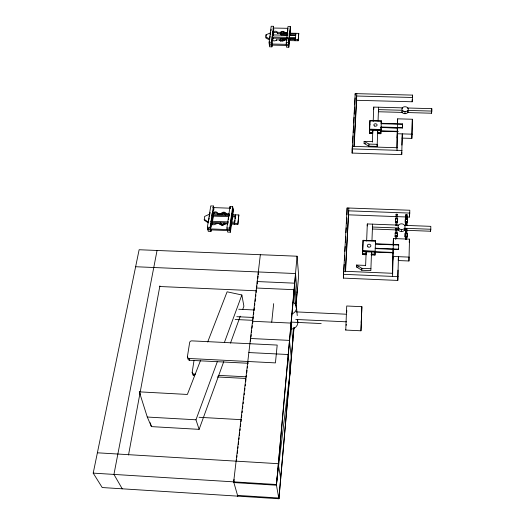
<?xml version="1.0" encoding="UTF-8"?>
<svg xmlns="http://www.w3.org/2000/svg" width="525" height="525" viewBox="0 0 525 525"><rect width="100%" height="100%" fill="white"/><g stroke="black" fill="none" stroke-linecap="round" stroke-linejoin="round"><path stroke-width="0.79" d="M345.535 271.845L348.692 210.84L409.769 213.078L409.795 210.243L347.117 207.959L343.376 278.106L397.792 280.435L398.462 256.679L398.212 259.77M401.887 145.084L402.308 133.888L401.723 154.639L352.111 153.077L355.202 93.621L412.558 95.104L412.538 97.479L412.184 101.778L356.613 100.301L354.113 146.521M352.249 150.524L352.275 146.35L397.077 147.728M355.189 95.045L355.202 93.621M402.006 138.101L411.849 138.397L412.348 119.241L397.668 118.827L397.392 123.073M412.184 101.778L412.204 99.409M411.849 138.397L412.348 119.241M356.613 100.301L356.659 96.016L412.538 97.479M398.147 260.538L408.942 260.984L408.975 257.729M348.692 214.837L409.395 217.088L409.572 212.651M408.942 260.984L409.507 239.164L393.428 238.534L393.1 244.893M405.562 239.17L405.667 236.178L405.628 239.118M405.641 233.323L405.759 228.893L406.816 228.933L406.698 234.084M405.746 225.356L405.851 221.688L405.805 225.284M405.825 218.912L405.943 214.554L406.993 214.594L406.868 219.66M405.759 228.893L405.635 234.045M405.943 214.554L405.818 219.621M406.632 239.216L406.731 236.224L406.698 239.164M406.704 233.363L406.816 228.933M406.803 225.396L406.908 221.727L406.862 225.323M406.882 218.951L406.993 214.594M407.19 237.031L407.302 233.317L405.169 233.238L405.103 234.025L405.064 236.946L407.19 237.031L407.302 233.317M407.361 222.541L407.466 218.879L405.359 218.8L405.293 219.601L405.254 222.462L407.361 222.541L407.466 218.879M371.536 252.039L370.84 270.624L361.81 270.244L356.547 266.963L356.573 265.053L365.603 265.427M405.064 236.946L405.169 233.238M405.254 222.462L405.359 218.8M397.792 280.435L397.976 270.139M398.567 249.539L398.593 249.145L375.263 248.213L375.244 248.607L398.567 249.539L398.678 244.67L375.414 243.751M401.723 154.639L401.769 152.066M402.472 123.9L402.413 127.627L381.117 127.011L381.098 127.431L402.38 128.048L402.472 123.9L381.242 123.29M396.683 238.823L396.782 235.837L396.723 236.624M395.811 229.307L395.87 228.519L396.926 228.559L396.782 233.704L396.841 232.916M396.939 225.743L397.064 221.353L397.005 222.154M397.077 218.584L397.202 214.233L396.158 214.193L396.099 214.994M395.246 232.857L395.128 236.565L397.254 236.644L397.373 232.936L395.246 232.857L395.194 233.645M395.542 218.439L395.43 222.095L397.53 222.173L397.648 218.518L395.542 218.439L395.489 219.233M397.254 236.644L397.373 232.936M397.53 222.173L397.648 218.518M396.874 148.037L397.294 127.772M397.025 150.308L397.668 118.827M395.647 239.466L395.719 235.797L395.66 236.585M395.87 228.519L395.719 233.664L395.778 232.877M395.883 225.704L396.014 221.314L395.955 222.114M396.027 218.544L396.158 214.193M346.762 310.301L346.717 312.336M364.127 141.389L368.957 144.08L377.212 144.329L377.134 146.423L368.898 146.167L364.081 143.482L364.127 141.389L372.363 141.638M361.81 270.244L361.856 268.334L356.573 265.053M366.417 254.737L362.519 254.579L363.064 240.299L375.519 240.785L374.994 255.084L371.096 254.927M392.464 273.906L393.008 248.948M392.602 276.412L393.428 238.534M362.985 243.817L362.519 254.579M362.998 243.232L363.044 241.277M363.064 240.299L363.057 240.693L375.506 241.178L375.519 240.785M368.898 146.167L368.957 144.08M372.711 133.481L369.456 133.383L369.469 132.963L372.724 133.061M369.567 129.59L369.58 129.163L381.032 129.498L381.012 129.924L369.567 129.59L369.948 120.501L381.321 120.822L381.012 129.924M369.823 124.74L369.836 124.32M369.948 120.501L369.935 120.927L381.308 121.249L381.321 120.822M367.257 225.927L367.316 223.945L398.554 225.127L398.521 225.625M373.675 109.213L373.741 107.08L402.308 107.855L402.268 108.393M377.593 133.626L380.848 133.718L381.078 127.103L381.058 127.522L397.3 127.995M381.222 123.467L381.275 121.892L381.222 123.716L402.445 124.327M377.134 146.423L377.718 130.463L377.633 132.576L380.894 132.667L380.986 130.561L369.548 130.226L369.488 132.333L372.743 132.431L372.816 130.318L372.356 142.118M378.059 120.986L378.558 107.212M371.949 240.837L372.579 224.149M361.403 318.235L361.561 314.921L361.272 322.534L361.876 306.685L346.717 305.996L345.758 330.067L360.957 330.789L361.515 318.728M365.61 265.742L366.161 251.823L366.109 253.759L362.539 253.614L362.585 251.678L393.488 252.84M366.634 240.995L367.316 223.945M373.19 121.347L373.741 107.08M369.456 133.383L369.915 121.564M375.48 241.769L375.401 244.138L398.646 245.063L398.678 244.67M374.994 255.084L375.008 254.697L371.109 254.54M375.119 252.184L375.034 254.12L371.464 253.975M380.848 133.718L380.868 133.298L377.613 133.206M353.929 146.403L356.79 93.66M345.332 271.307L348.849 208.025M352.111 153.077L352.518 145.661M352.702 142.413L353.056 135.929M353.24 132.687L353.601 126.203M353.778 122.955L354.093 117.285M354.27 114.043L354.631 107.553M354.808 104.311L355.163 97.906M346.172 325.342L346.224 324.358M343.376 278.106L343.521 271.228L392.674 273.302M343.829 270.139L344.151 264.442M344.38 260.367L344.656 255.485M344.886 251.416L345.168 246.527M345.398 242.458L345.719 236.755M345.949 232.687L346.224 227.798M346.454 223.729L346.782 218.026M346.966 214.771L347.117 207.959M397.084 137.957L397.359 133.737L412.217 134.177M395.43 222.095L395.483 221.294L397.589 221.373M392.759 260.321L393.041 256.456L409.323 257.119M402.38 128.048L402.413 127.627M396.014 219.253L396.073 218.459M395.128 236.565L395.187 235.777L397.32 235.856M397.143 215.033L397.202 214.233M397.064 219.293L397.123 218.498M404.887 113.689L405.051 111.556M396.867 229.353L396.926 228.559M407.853 108.544L407.892 108.006L431.773 108.655L431.793 111.077L431.557 113.216L407.702 112.56L407.866 110.421L431.793 111.077M401.382 231.564L401.54 229.589M412.381 97.256L412.558 95.104M404.624 225.855L404.67 225.363L430.802 226.347L430.815 229.254L430.566 231.236L404.46 230.232L404.631 228.257L430.815 229.254M278.893 498.697L293.882 327.567M295.838 305.55L297.065 291.683M295.851 307.269L298.653 275.586L297.071 256.213L139.125 249.736L93.207 473.13L102.218 487.541L278.9 498.75L294.046 327.633M234.052 479.41L233.868 482.56L276.445 485.212L297.071 256.213M276.445 485.212L295.575 274.542M409.395 217.088L409.769 213.078M409.205 242.301L409.507 239.164M361.876 306.685L360.957 330.789M271.727 322.179L273.656 303.653M288.166 40.563L298.154 40.773L298.764 33.364L289.59 33.173M298.154 40.773L298.764 33.364M431.773 108.655L431.557 113.216M295.811 33.298L295.188 40.714L295.28 39.867M286.309 45.426L286.44 47.152L288.816 47.204L288.494 42.656L290.332 26.631L287.969 26.585L286.23 44.343L286.394 42.925M289.104 40.136L288.612 44.395L269.266 43.975L269.548 41.856M289.971 32.55L290.45 28.376M289.177 41.219L288.691 45.478L269.371 45.058L269.555 43.641M290.522 29.466L289.058 39.487L289.223 41.869L289.656 38.082M289.918 35.805L290.089 34.289M288.816 47.204L289.82 38.404M290.364 33.6L290.332 26.631M286.945 37.157L286.729 40.084M287.123 35.641L287.477 32.609M287.772 31.113L287.93 29.722M260.348 254.704L233.671 481.858L237.766 496.138M236.348 461.442L236.539 459.815M236.821 457.38L237.011 455.752M237.3 453.318L237.589 450.877M237.871 448.442L238.061 446.814M238.35 444.38L238.632 441.938M238.921 439.504L239.111 437.876M239.4 435.442L239.682 433.007M239.971 430.566L240.161 428.945M240.443 426.503L240.732 424.069M241.021 421.627L241.211 420.007M241.493 417.565L241.782 415.131M242.064 412.696L242.255 411.068M242.543 408.634L242.832 406.192M243.114 403.758L243.305 402.13M243.593 399.696L243.876 397.254M244.164 394.82L244.355 393.192M244.643 390.758L244.926 388.323M245.214 385.882L245.405 384.261M245.687 381.819L245.976 379.385M246.264 376.943L246.455 375.322M246.737 372.881L247.026 370.447M247.308 368.012L247.505 366.384M247.787 363.95L248.076 361.508M250.458 341.197L250.648 339.577M250.937 337.135L251.219 334.701M251.508 332.266L251.698 330.638M251.98 328.204L252.269 325.762M252.558 323.328L252.748 321.7M253.03 319.266L253.319 316.824M253.601 314.39L253.792 312.762M254.08 310.327L254.369 307.893M254.651 305.452L254.842 303.831M255.13 301.389L255.412 298.955M255.701 296.513L255.892 294.892M256.18 292.451L256.463 290.017M256.751 287.582L256.942 285.954M257.224 283.52L257.512 281.078M257.801 278.644L258.083 276.202M258.274 274.582L258.32 271.976M280.809 41.232A1.49 1.057 -4.6 0 1 280.363 40.399L280.376 38.469L286.624 38.601M287.588 35.057L281.026 34.919L281.046 32.996A1.483 1.043 -4.6 0 1 282.647 31.979A1.483 1.043 -4.6 0 1 283.992 33.055L284.038 33.672M280.376 38.469L280.363 40.399M281.026 34.919L281.046 32.996L287.26 33.127M278.9 498.75L276.321 484.509L290.122 371.962L288.133 354.519L248.857 352.557M272.199 41.567L271.904 46.837L269.535 46.784L269.102 42.243L271.202 26.25L273.551 26.296L273.171 32.209M273.262 33.292L273.801 29.131M272.449 40.753L272.836 37.728M273.125 35.457L273.112 31.552L271.648 44.028L271.484 42.289L273.551 26.296M271.904 46.837L272.108 45.235M272.724 40.445L273.026 38.049M273.335 35.654L273.748 32.458M269.863 38.318L270.158 36.048M270.362 34.532L270.657 32.261M270.46 34.88L270.644 33.482M270.998 30.772L271.176 29.38M345.863 329.51L345.758 330.067M269.318 39.808L265.86 37.977L266.037 34.788L270.736 32.786M230.449 224.096L237.838 224.378L238.829 214.968L231.348 214.686M237.838 224.378L238.829 214.968M235.436 214.837L234.432 224.254L234.964 220.421M235.174 218.886L235.495 216.589M227.364 230.547L227.653 232.096L230.383 232.201L229.642 228.113L232.68 206.732L229.983 206.633L226.892 228.007L227.187 229.569M230.731 223.991L229.924 229.674L207.71 228.815M232.168 213.878L232.956 208.32M230.908 224.969L230.101 230.652L207.92 229.786L208.176 228.172M233.126 209.311L232.339 214.863L232.063 213.281L230.626 223.401L231.007 225.553L231.23 223.998M231.453 222.442L232.332 216.228M230.383 232.201L231.499 224.306M231.722 222.731L232.614 216.412M232.838 214.837L233.395 210.886L232.68 206.732M227.896 223.302L228.119 221.74M228.454 219.411L228.683 217.849M228.907 216.293L229.13 214.738M192.202 372.232A1.936 1.713 -21.8 0 0 193.823 374.076L194.335 375.749A1.929 1.713 -21.9 0 1 192.721 373.912L192.202 372.232L193.974 360.714M211.654 224.812L212.979 216.28M213.452 206.023L210.112 227.358L210.44 228.92L213.773 207.611L213.452 206.023L210.761 205.925L207.375 227.253L208.254 231.335L210.971 231.446L211.221 229.871M211.956 225.14L212.198 223.565M212.441 221.99L213.426 215.69M213.668 214.115L213.918 212.54M211.024 227.463L211.28 225.842M213.353 212.559L213.222 214.732M213.721 210.184L213.97 208.602M208.484 222.554L208.733 221.005M208.976 219.45L209.226 217.901M209.468 216.346L209.718 214.791M187.418 356.613L189.65 342.517A1.975 1.719 -19.5 0 1 191.848 340.869L277.193 345.076L275.435 362.893L189.079 358.49A1.995 1.752 -20.9 0 1 187.418 356.613L187.963 358.398A1.988 1.746 -21 0 0 189.623 360.275L248.082 363.261M208.287 222.843L204.323 220.27L204.566 216.49L210.072 213.892M128.513 454.991L139.88 393.789M140.175 392.175L159.908 285.882M157.047 250.471L113.938 474.416L122.233 488.814M200.616 360.242L187.373 394.452L139.315 391.847L147.282 417.04L151.43 426.615L199.119 429.352L223.748 361.613M230.462 343.14L240.26 316.201M242.773 309.271L243.895 306.193L241.861 294.984L227.108 291.808L207.683 341.992M199.119 429.352L195.963 419.797L217.363 361.6M224.405 342.458L241.861 294.984M272.947 28.028L288.061 28.33M273.046 32.202A2.369 1.667 -4.9 0 1 275.363 31.205A2.369 1.667 -4.9 0 1 277.41 32.294L280.409 32.353A2.369 1.673 -4.6 0 1 282.719 31.356A2.369 1.673 -4.6 0 1 284.78 32.445L287.746 32.504M273.144 33.292A2.369 1.667 -4.9 0 1 275.454 32.294A2.369 1.667 -4.9 0 1 277.502 33.377L280.494 33.443A2.369 1.667 -4.6 0 1 281.617 32.635M280.941 33.836L287.162 33.961M288.717 33.994L295.719 34.138L295.785 35.227L289.229 35.09M272.081 34.913L287.477 35.234M289.098 35.267L295.582 35.405M271.806 37.019L287.228 37.341M288.855 37.373L295.345 37.511M271.904 38.102L287.306 38.423M288.934 38.456L295.418 38.594M288.186 38.633L295.207 38.778M286.525 39.447L280.271 39.316A1.49 1.057 -4.6 0 0 281.63 40.405A1.49 1.057 -4.6 0 0 283.238 39.375L283.323 40.458A1.49 1.057 -4.6 0 1 282.798 41.199M288.868 39.493L298.088 39.69M288.258 39.716L289.82 39.749M272.068 39.775A2.382 1.687 -5 0 0 274.135 40.884A2.382 1.687 -5 0 0 276.465 39.867L279.477 39.933A2.382 1.687 -4.6 0 0 281.551 41.042A2.382 1.687 -4.6 0 0 283.881 40.025L286.867 40.09M282.699 40.445L284.261 40.477M269.102 42.243L271.484 42.289M286.099 42.604L288.494 42.656M380.953 130.817L398.062 131.316M380.933 131.237L398.035 131.736M364.081 143.482L365.577 143.528M352.131 148.916L402.032 150.458M212.704 207.572L230.527 208.228M229.366 214.751L226.4 214.64A2.737 2.212 -10.4 0 0 224.103 213.157A2.737 2.212 -10.4 0 0 221.393 214.449L217.96 214.325A2.737 2.212 -11.1 0 0 215.677 212.842A2.737 2.212 -11.1 0 0 212.966 214.134L212.763 213.15A2.743 2.212 -11.1 0 1 215.48 211.857A2.743 2.212 -11.1 0 1 217.77 213.34L221.202 213.465A2.743 2.218 -10.4 0 1 223.919 212.166A2.743 2.218 -10.4 0 1 226.216 213.655L229.189 213.767M211.713 213.951L228.893 214.594M405.326 221.668L407.433 221.747M211.536 215.066L229.55 215.742M231.184 215.801L235.279 215.959L235.449 216.943L231.361 216.786M211.739 216.051L228.907 216.694M372.468 227.03L398.501 228.021L398.35 230.002L372.396 229.005M210.518 221.228L228.047 221.898M230.436 221.99L234.419 222.141M211.135 222.39L227.883 223.027M230.272 223.118L237.674 223.401M211.391 224.221L211.188 223.243A2.756 2.238 -11.4 0 0 213.491 224.752A2.756 2.238 -11.4 0 0 216.228 223.433L219.686 223.571A2.756 2.244 -10.8 0 0 222.003 225.081A2.756 2.244 -10.8 0 0 224.739 223.762L227.732 223.88M210.545 223.335L220.894 223.735M223.282 223.827L225.671 223.912M207.375 227.253L210.112 227.358M226.892 228.007L229.642 228.113M405.129 236.158L407.262 236.243M375.113 251.711L393.514 252.453M362.526 254.192L366.43 254.349M356.547 266.963L358.188 267.035M361.856 268.334L370.913 268.715M343.343 274.312L398.101 276.642M135.634 266.733L295.496 273.545L297.15 292.609M256.436 288.022L294.026 289.682L295.444 305.176M159.331 286.493L256.377 290.798M238.731 309.251L254.29 309.973M296.054 311.896L346.001 314.206M236.782 316.693L253.162 317.461M295.752 319.456L346.533 321.832M235.115 319.489L252.945 320.329M291.099 322.12L321.188 323.544M250.51 338.487L289.419 340.384L291.349 358.129M193.823 374.076L195.451 374.161M218.236 375.355L246.704 376.845M217.265 376.957L245.923 378.459M199.041 417.29L241.487 419.685M147.282 417.04L195.963 419.797M97.388 452.799L278.211 463.687L280.691 478.485M93.207 473.13L276.321 484.509M278.768 498.008L237.556 495.403L237.759 496.092M265.755 36.888L269.909 39.093M204.113 219.293L208.747 222.298M139.315 391.847L140.523 394.682M150.196 422.73L151.43 426.615M189.079 358.49L189.623 360.275M210.643 229.891L210.971 231.446M210.085 212.461L210.21 213.058M216.228 223.433L216.326 223.926M217.77 213.34L217.96 214.325M219.686 223.571L219.857 224.424M221.977 214.764L221.898 214.331A1.713 1.385 -10.4 0 1 223.794 213.006A1.713 1.385 -10.4 0 1 225.277 214.463L225.382 215.014M221.202 213.465L221.393 214.449M224.739 223.762L224.864 224.431M226.216 213.655L226.4 214.64M229.983 206.633L230.258 208.222M252.801 322.842L252.532 321.267L290.988 323.085L292.845 341.191M257.552 283.913L257.197 281.551L294.617 283.178L296.31 302.065M266.037 34.788L266.142 35.871M296.494 307.046L297.262 315.597M297.616 319.482L297.826 321.818M276.465 39.867L276.517 40.477M277.41 32.294L277.502 33.377M279.477 39.933L279.536 40.609M280.409 32.353L280.494 33.443M283.881 40.025L283.933 40.707M284.78 32.445L284.845 33.324M430.559 229.786L430.566 231.236M297.537 320.578A7.442 6.556 -6.3 0 1 291.198 329.208M292.937 302.177A7.639 6.661 -6.2 0 1 296.513 308.28A7.639 6.661 -6.2 0 1 291.861 314.022M293.718 290.647A1.319 1.142 -5.5 0 1 293.731 292.412M404.946 228.631A3.524 2.888 4.8 0 1 401.874 231.558A3.524 2.888 4.8 0 1 397.976 229.169M408.122 111.064A3.222 2.415 2.5 0 1 405.339 113.682A3.222 2.415 2.5 0 1 401.737 111.562M224.995 214.338A1.713 1.385 -10.4 0 1 225.415 214.928M283.303 32.491A2.369 1.667 -4.6 0 1 284.74 33.311M362.611 250.701L362.598 251.094L375.139 251.6L375.158 251.206L362.611 250.701M378.466 109.62L378.387 111.753L402.117 112.403L402.268 110.27L378.466 109.62M220.828 223.729L220.638 222.751A1.726 1.404 -10.8 0 0 222.127 224.234A1.726 1.404 -10.8 0 0 224.037 222.882L224.221 223.86A1.719 1.398 -10.8 0 1 222.318 225.205A1.719 1.398 -10.8 0 1 220.828 223.729M368.038 246.927A1.785 1.49 2.3 0 0 370.86 245.903A1.785 1.49 2.3 0 0 368.353 244.361A1.785 1.49 2.3 0 0 368.038 246.927M399.61 229.038A3.537 2.894 4.7 0 0 405.116 226.997A3.537 2.894 4.7 0 0 400.05 224.05A3.537 2.894 4.7 0 0 399.61 229.038M374.614 126.033A1.634 1.24 0.9 0 0 377.101 125.029A1.634 1.24 0.9 0 0 374.692 123.887A1.634 1.24 0.9 0 0 374.614 126.033M403.358 111.149A3.229 2.415 2.5 0 0 408.312 109.298A3.229 2.415 2.5 0 0 403.581 106.975A3.229 2.415 2.5 0 0 403.358 111.149"/></g></svg>
